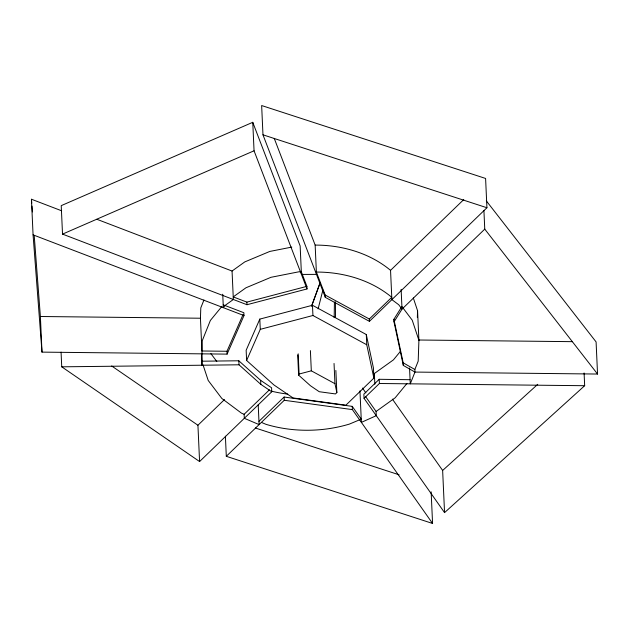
<?xml version="1.0" encoding="UTF-8"?>
<svg xmlns="http://www.w3.org/2000/svg" width="629" height="629" viewBox="0 0 629 629"><rect width="100%" height="100%" fill="white"/><g stroke="black" fill="none" stroke-linecap="round" stroke-linejoin="round"><path stroke-width="0.94" d="M334.18 317.684L334.431 302.054M201.453 353.38L201.995 365.221L202.058 353.852L200.439 318.227L200.8 307.864L203.961 299.97M417.341 317.393L417.57 310.757L413.316 297.949M417.57 310.757L418.914 340.297L418.191 361.148L414.857 369.49L414.975 372.077L410.265 383.839L409.542 367.957M318.117 308.863L322.921 289.969M311.528 306.37L320.271 282.382M311.748 305.623L320.169 282.563M410.045 379.704L379.208 379.295L363.869 394.124L364.057 398.33L444.554 512.619L584.663 385.711L584.089 372.966M61.634 210.786L31.45 199.236L33.07 234.853L41.994 352.122L227.093 354.119L226.967 351.265L243.085 314.524M227.093 354.119L243.997 315.585L243.871 312.731L223.216 304.829M259.808 319.107L246.151 350.251L246.615 360.48L273.89 384.932L293.028 397.937L345.887 405.178L373.878 378.115L373.414 367.886L366.298 334.534L312.471 305.269L259.808 319.107L260.272 329.337L246.615 360.48M335.855 370.457L336.853 392.598L335.469 393.935L319.249 391.718L310.467 385.75L298.618 375.128L299.097 374.035L298.177 353.82M486.319 200.871L596.088 341.917L597.55 374.043L414.975 372.077L403.307 365.418L394.013 321.883L393.896 319.296L401.9 306.527L412.223 320.169L418.914 340.297M394.013 321.883L402.017 309.114L484.762 229.121L483.921 210.629M221.99 306.315L210.361 320.46L202.286 340.627L201.933 350.998L226.967 351.265M400.256 351.556L393.44 359.859L374.357 373.516L374.845 384.225M406.939 383.478L395.161 397.803L376.087 411.468L376.276 415.675L361.384 422.381L359.953 390.876M61.068 352.106L61.736 366.825L199.582 461.552L197.931 425.243L224.49 399.564M401.121 289.379L402.017 309.114L398.707 304.735L391.875 299.624L390.546 270.344L463.77 199.558M258.204 404.785L259.109 424.599L244.311 418.301L244.131 414.291L269.456 389.807M199.582 461.552L271.752 391.781L271.571 387.763L260.626 380.333L238.823 360.787L201.807 361.203M258.959 421.351L284.119 397.033L352.248 406.365L361.243 419.134M431.14 491.839L432.579 523.462L226.306 456.308L284.261 400.28L284.119 397.033M369.412 321.34L369.309 319.021L391.773 297.305C370.992 279.976 343.167 271.972 316.371 272.066L325.177 295.025L325.279 297.344L369.412 321.34L486.925 207.743L485.596 178.455L261.648 105.538L262.977 134.818L325.279 297.344M364.057 398.33L379.397 383.501L584.663 385.711M444.554 512.619L442.643 470.461L537.74 384.327M96.858 219.277L232.054 271.028L244.752 261.931L269.81 251.435L291.801 247.095M274.236 138.372L315.153 245.098L316.481 274.386L301.448 274.425L300.151 245.955L252.756 122.309L61.225 205.644L62.523 234.114L246.985 304.719L307.015 288.947L306.897 286.344L301.33 271.822L298.72 271.83L270.981 277.303L245.931 287.799L233.233 296.896L246.867 302.117L306.897 286.344M62.523 234.114L254.053 150.787L252.756 122.309M360.331 419.512L349.48 424.064A109.328 79.828 -2.6 0 1 265.87 424.292L261.546 422.452M260.272 329.337L312.935 315.499L366.762 344.771L373.878 378.115M299.097 374.035L311.316 370.827L334.95 383.682L336.853 392.598M61.736 366.825L239.004 364.796L260.807 384.343L271.752 391.781M315.153 245.098C341.94 245.011 369.766 253.015 390.546 270.344M34.202 235.395L40.382 316.505L200.439 318.227M418.419 340.006L572.532 341.665M284.261 400.28L352.389 409.613L432.579 523.462M262.977 134.818L486.925 207.743M255.366 428.003L399.108 474.801M33.07 234.853L243.997 315.585M244.131 414.291L241.497 413.167L221.84 398.471L208.199 380.451L203.025 364.875M325.177 295.025L369.309 319.021M393.896 319.296L403.189 362.831L414.857 369.49M111.679 365.976L197.931 425.243M484.762 229.121L597.55 374.043M210.888 353.647L216.816 361.478M392.417 399.156L442.643 470.461M362.469 388.062L365.858 392.873M365.535 396.49L376.087 411.468M254.053 150.787L307.015 288.947M31.45 199.236L31.749 203.143M31.969 206.076L32.417 211.942M403.189 362.831L403.307 365.418M379.208 379.295L379.397 383.501M366.298 334.534L366.762 344.771M352.248 406.365L352.389 409.613M334.038 363.46L334.95 383.682M324.43 293.09L324.54 295.41M312.471 305.269L312.935 315.499M310.396 350.612L311.316 370.827M297.698 354.913L298.618 375.128M260.626 380.333L260.807 384.343M246.867 302.117L246.985 304.719M238.823 360.787L239.004 364.796M232.054 271.028L233.351 299.498L225.371 305.207L223.342 307.675L222.729 294.223M225.394 436.188L226.306 456.308M40.382 316.505L41.994 352.122M335.454 301.834L335.469 317.559M287.775 394.116A109.328 79.828 -2.6 0 1 271.571 391.199"/></g></svg>
